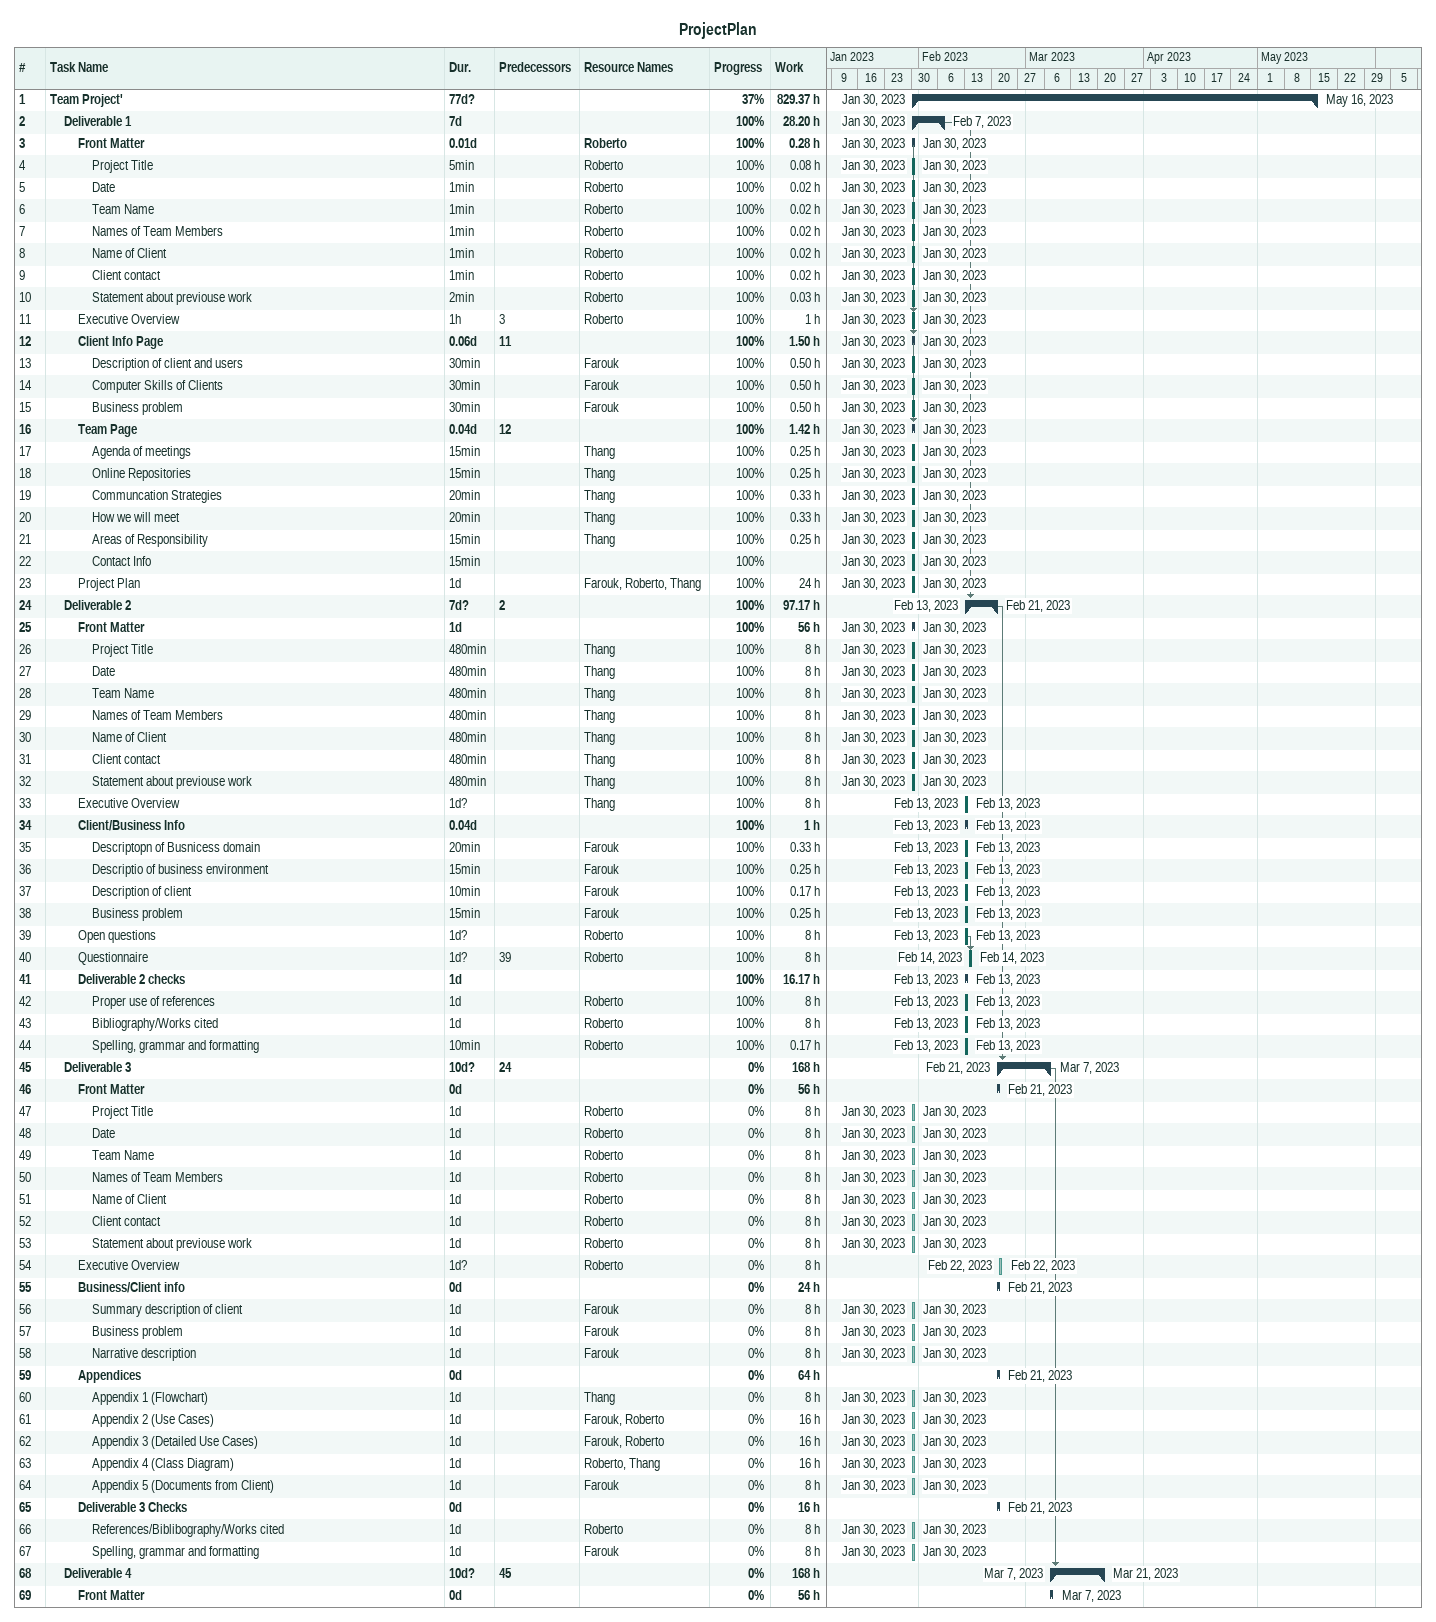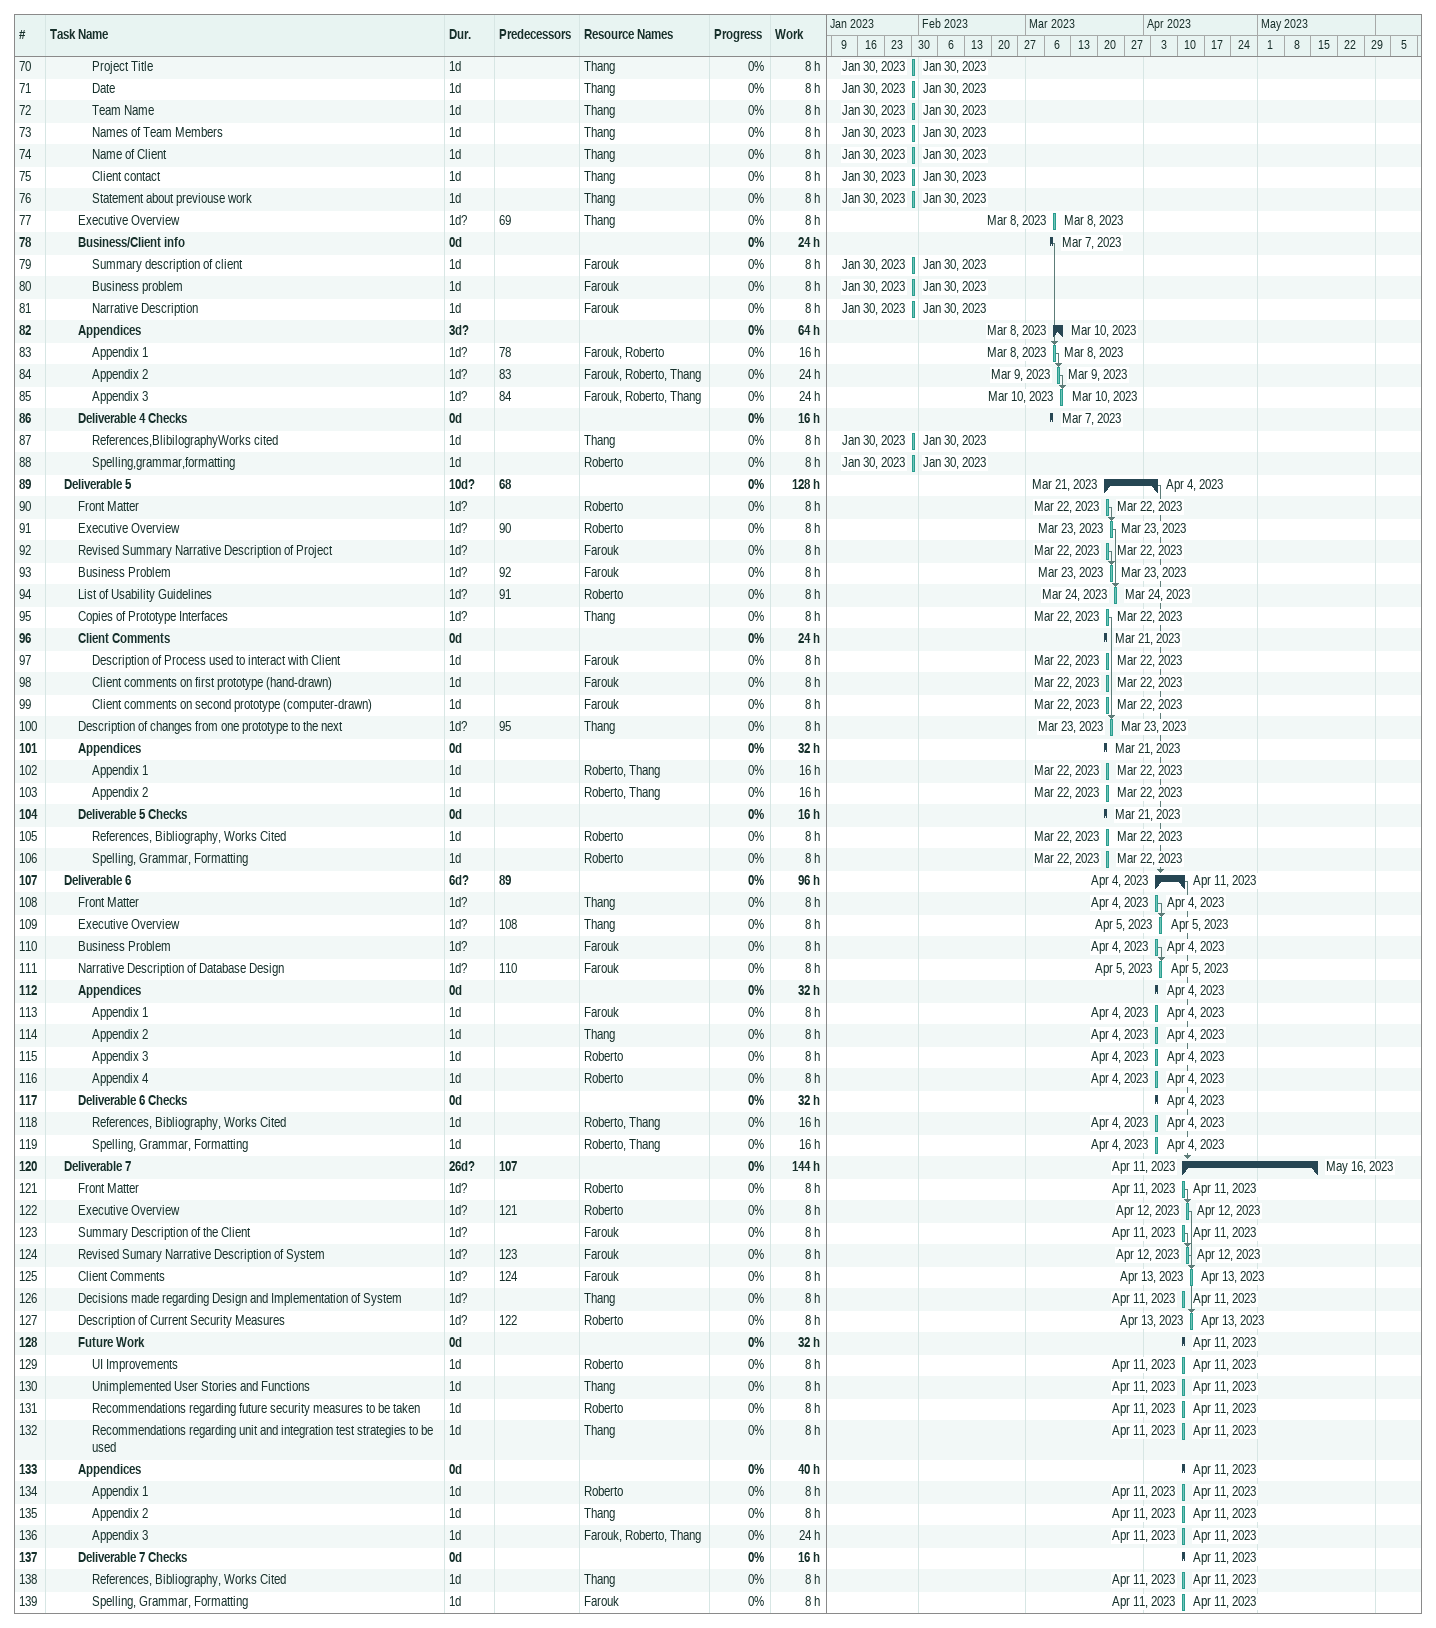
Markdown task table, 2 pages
ProjectPlan

| ID | Level | Task | Duration | Start | Finish | Predecessors | Resources | % complete | Work (h) |
|---|---|---|---|---|---|---|---|---|---|
| 1 | 1 | **Team Project'** | 77d? | 2023-01-30 | 2023-05-16 |  |  | 37 | 829.37 |
| 2 | 2 | **Deliverable 1** | 7d | 2023-01-30 | 2023-02-07 |  |  | 100 | 28.20 |
| 3 | 3 | **Front Matter** | 0.01d | 2023-01-30 | 2023-01-30 |  | Roberto | 100 | 0.28 |
| 4 | 4 | Project Title | 5min | 2023-01-30 | 2023-01-30 |  | Roberto | 100 | 0.08 |
| 5 | 4 | Date | 1min | 2023-01-30 | 2023-01-30 |  | Roberto | 100 | 0.02 |
| 6 | 4 | Team Name | 1min | 2023-01-30 | 2023-01-30 |  | Roberto | 100 | 0.02 |
| 7 | 4 | Names of Team Members | 1min | 2023-01-30 | 2023-01-30 |  | Roberto | 100 | 0.02 |
| 8 | 4 | Name of Client | 1min | 2023-01-30 | 2023-01-30 |  | Roberto | 100 | 0.02 |
| 9 | 4 | Client contact | 1min | 2023-01-30 | 2023-01-30 |  | Roberto | 100 | 0.02 |
| 10 | 4 | Statement about previouse work | 2min | 2023-01-30 | 2023-01-30 |  | Roberto | 100 | 0.03 |
| 11 | 3 | Executive Overview | 1h | 2023-01-30 | 2023-01-30 | 3 | Roberto | 100 | 1 |
| 12 | 3 | **Client Info Page** | 0.06d | 2023-01-30 | 2023-01-30 | 11 |  | 100 | 1.50 |
| 13 | 4 | Description of client and users | 30min | 2023-01-30 | 2023-01-30 |  | Farouk | 100 | 0.50 |
| 14 | 4 | Computer Skills of Clients | 30min | 2023-01-30 | 2023-01-30 |  | Farouk | 100 | 0.50 |
| 15 | 4 | Business problem | 30min | 2023-01-30 | 2023-01-30 |  | Farouk | 100 | 0.50 |
| 16 | 3 | **Team Page** | 0.04d | 2023-01-30 | 2023-01-30 | 12 |  | 100 | 1.42 |
| 17 | 4 | Agenda of meetings | 15min | 2023-01-30 | 2023-01-30 |  | Thang | 100 | 0.25 |
| 18 | 4 | Online Repositories | 15min | 2023-01-30 | 2023-01-30 |  | Thang | 100 | 0.25 |
| 19 | 4 | Communcation Strategies | 20min | 2023-01-30 | 2023-01-30 |  | Thang | 100 | 0.33 |
| 20 | 4 | How we will meet | 20min | 2023-01-30 | 2023-01-30 |  | Thang | 100 | 0.33 |
| 21 | 4 | Areas of Responsibility | 15min | 2023-01-30 | 2023-01-30 |  | Thang | 100 | 0.25 |
| 22 | 4 | Contact Info | 15min | 2023-01-30 | 2023-01-30 |  |  | 100 |  |
| 23 | 3 | Project Plan | 1d | 2023-01-30 | 2023-01-30 |  | Farouk, Roberto, Thang | 100 | 24 |
| 24 | 2 | **Deliverable 2** | 7d? | 2023-02-13 | 2023-02-21 | 2 |  | 100 | 97.17 |
| 25 | 3 | **Front Matter** | 1d | 2023-01-30 | 2023-01-30 |  |  | 100 | 56 |
| 26 | 4 | Project Title | 480min | 2023-01-30 | 2023-01-30 |  | Thang | 100 | 8 |
| 27 | 4 | Date | 480min | 2023-01-30 | 2023-01-30 |  | Thang | 100 | 8 |
| 28 | 4 | Team Name | 480min | 2023-01-30 | 2023-01-30 |  | Thang | 100 | 8 |
| 29 | 4 | Names of Team Members | 480min | 2023-01-30 | 2023-01-30 |  | Thang | 100 | 8 |
| 30 | 4 | Name of Client | 480min | 2023-01-30 | 2023-01-30 |  | Thang | 100 | 8 |
| 31 | 4 | Client contact | 480min | 2023-01-30 | 2023-01-30 |  | Thang | 100 | 8 |
| 32 | 4 | Statement about previouse work | 480min | 2023-01-30 | 2023-01-30 |  | Thang | 100 | 8 |
| 33 | 3 | Executive Overview | 1d? | 2023-02-13 | 2023-02-13 |  | Thang | 100 | 8 |
| 34 | 3 | **Client/Business Info** | 0.04d | 2023-02-13 | 2023-02-13 |  |  | 100 | 1 |
| 35 | 4 | Descriptopn of Busnicess domain | 20min | 2023-02-13 | 2023-02-13 |  | Farouk | 100 | 0.33 |
| 36 | 4 | Descriptio of business environment | 15min | 2023-02-13 | 2023-02-13 |  | Farouk | 100 | 0.25 |
| 37 | 4 | Description of client | 10min | 2023-02-13 | 2023-02-13 |  | Farouk | 100 | 0.17 |
| 38 | 4 | Business problem | 15min | 2023-02-13 | 2023-02-13 |  | Farouk | 100 | 0.25 |
| 39 | 3 | Open questions | 1d? | 2023-02-13 | 2023-02-13 |  | Roberto | 100 | 8 |
| 40 | 3 | Questionnaire | 1d? | 2023-02-14 | 2023-02-14 | 39 | Roberto | 100 | 8 |
| 41 | 3 | **Deliverable 2 checks** | 1d | 2023-02-13 | 2023-02-13 |  |  | 100 | 16.17 |
| 42 | 4 | Proper use of references | 1d | 2023-02-13 | 2023-02-13 |  | Roberto | 100 | 8 |
| 43 | 4 | Bibliography/Works cited | 1d | 2023-02-13 | 2023-02-13 |  | Roberto | 100 | 8 |
| 44 | 4 | Spelling, grammar and formatting | 10min | 2023-02-13 | 2023-02-13 |  | Roberto | 100 | 0.17 |
| 45 | 2 | **Deliverable 3** | 10d? | 2023-02-21 | 2023-03-07 | 24 |  | 0 | 168 |
| 46 | 3 | **Front Matter** | 0d | 2023-02-21 | 2023-02-21 |  |  | 0 | 56 |
| 47 | 4 | Project Title | 1d | 2023-01-30 | 2023-01-30 |  | Roberto | 0 | 8 |
| 48 | 4 | Date | 1d | 2023-01-30 | 2023-01-30 |  | Roberto | 0 | 8 |
| 49 | 4 | Team Name | 1d | 2023-01-30 | 2023-01-30 |  | Roberto | 0 | 8 |
| 50 | 4 | Names of Team Members | 1d | 2023-01-30 | 2023-01-30 |  | Roberto | 0 | 8 |
| 51 | 4 | Name of Client | 1d | 2023-01-30 | 2023-01-30 |  | Roberto | 0 | 8 |
| 52 | 4 | Client contact | 1d | 2023-01-30 | 2023-01-30 |  | Roberto | 0 | 8 |
| 53 | 4 | Statement about previouse work | 1d | 2023-01-30 | 2023-01-30 |  | Roberto | 0 | 8 |
| 54 | 3 | Executive Overview | 1d? | 2023-02-22 | 2023-02-22 |  | Roberto | 0 | 8 |
| 55 | 3 | **Business/Client info** | 0d | 2023-02-21 | 2023-02-21 |  |  | 0 | 24 |
| 56 | 4 | Summary description of client | 1d | 2023-01-30 | 2023-01-30 |  | Farouk | 0 | 8 |
| 57 | 4 | Business problem | 1d | 2023-01-30 | 2023-01-30 |  | Farouk | 0 | 8 |
| 58 | 4 | Narrative description | 1d | 2023-01-30 | 2023-01-30 |  | Farouk | 0 | 8 |
| 59 | 3 | **Appendices** | 0d | 2023-02-21 | 2023-02-21 |  |  | 0 | 64 |
| 60 | 4 | Appendix 1 (Flowchart) | 1d | 2023-01-30 | 2023-01-30 |  | Thang | 0 | 8 |
| 61 | 4 | Appendix 2 (Use Cases) | 1d | 2023-01-30 | 2023-01-30 |  | Farouk, Roberto | 0 | 16 |
| 62 | 4 | Appendix 3 (Detailed Use Cases) | 1d | 2023-01-30 | 2023-01-30 |  | Farouk, Roberto | 0 | 16 |
| 63 | 4 | Appendix 4 (Class Diagram) | 1d | 2023-01-30 | 2023-01-30 |  | Roberto, Thang | 0 | 16 |
| 64 | 4 | Appendix 5 (Documents from Client) | 1d | 2023-01-30 | 2023-01-30 |  | Farouk | 0 | 8 |
| 65 | 3 | **Deliverable 3 Checks** | 0d | 2023-02-21 | 2023-02-21 |  |  | 0 | 16 |
| 66 | 4 | References/Biblibography/Works cited | 1d | 2023-01-30 | 2023-01-30 |  | Roberto | 0 | 8 |
| 67 | 4 | Spelling, grammar and formatting | 1d | 2023-01-30 | 2023-01-30 |  | Farouk | 0 | 8 |
| 68 | 2 | **Deliverable 4** | 10d? | 2023-03-07 | 2023-03-21 | 45 |  | 0 | 168 |
| 69 | 3 | **Front Matter** | 0d | 2023-03-07 | 2023-03-07 |  |  | 0 | 56 |
| 70 | 4 | Project Title | 1d | 2023-01-30 | 2023-01-30 |  | Thang | 0 | 8 |
| 71 | 4 | Date | 1d | 2023-01-30 | 2023-01-30 |  | Thang | 0 | 8 |
| 72 | 4 | Team Name | 1d | 2023-01-30 | 2023-01-30 |  | Thang | 0 | 8 |
| 73 | 4 | Names of Team Members | 1d | 2023-01-30 | 2023-01-30 |  | Thang | 0 | 8 |
| 74 | 4 | Name of Client | 1d | 2023-01-30 | 2023-01-30 |  | Thang | 0 | 8 |
| 75 | 4 | Client contact | 1d | 2023-01-30 | 2023-01-30 |  | Thang | 0 | 8 |
| 76 | 4 | Statement about previouse work | 1d | 2023-01-30 | 2023-01-30 |  | Thang | 0 | 8 |
| 77 | 3 | Executive Overview | 1d? | 2023-03-08 | 2023-03-08 | 69 | Thang | 0 | 8 |
| 78 | 3 | **Business/Client info** | 0d | 2023-03-07 | 2023-03-07 |  |  | 0 | 24 |
| 79 | 4 | Summary description of client | 1d | 2023-01-30 | 2023-01-30 |  | Farouk | 0 | 8 |
| 80 | 4 | Business problem | 1d | 2023-01-30 | 2023-01-30 |  | Farouk | 0 | 8 |
| 81 | 4 | Narrative Description | 1d | 2023-01-30 | 2023-01-30 |  | Farouk | 0 | 8 |
| 82 | 3 | **Appendices** | 3d? | 2023-03-08 | 2023-03-10 |  |  | 0 | 64 |
| 83 | 4 | Appendix 1 | 1d? | 2023-03-08 | 2023-03-08 | 78 | Farouk, Roberto | 0 | 16 |
| 84 | 4 | Appendix 2 | 1d? | 2023-03-09 | 2023-03-09 | 83 | Farouk, Roberto, Thang | 0 | 24 |
| 85 | 4 | Appendix 3 | 1d? | 2023-03-10 | 2023-03-10 | 84 | Farouk, Roberto, Thang | 0 | 24 |
| 86 | 3 | **Deliverable 4 Checks** | 0d | 2023-03-07 | 2023-03-07 |  |  | 0 | 16 |
| 87 | 4 | References,BlibilographyWorks cited | 1d | 2023-01-30 | 2023-01-30 |  | Thang | 0 | 8 |
| 88 | 4 | Spelling,grammar,formatting | 1d | 2023-01-30 | 2023-01-30 |  | Roberto | 0 | 8 |
| 89 | 2 | **Deliverable 5** | 10d? | 2023-03-21 | 2023-04-04 | 68 |  | 0 | 128 |
| 90 | 3 | Front Matter | 1d? | 2023-03-22 | 2023-03-22 |  | Roberto | 0 | 8 |
| 91 | 3 | Executive Overview | 1d? | 2023-03-23 | 2023-03-23 | 90 | Roberto | 0 | 8 |
| 92 | 3 | Revised Summary Narrative Description of Project | 1d? | 2023-03-22 | 2023-03-22 |  | Farouk | 0 | 8 |
| 93 | 3 | Business Problem | 1d? | 2023-03-23 | 2023-03-23 | 92 | Farouk | 0 | 8 |
| 94 | 3 | List of Usability Guidelines | 1d? | 2023-03-24 | 2023-03-24 | 91 | Roberto | 0 | 8 |
| 95 | 3 | Copies of Prototype Interfaces | 1d? | 2023-03-22 | 2023-03-22 |  | Thang | 0 | 8 |
| 96 | 3 | **Client Comments** | 0d | 2023-03-21 | 2023-03-21 |  |  | 0 | 24 |
| 97 | 4 | Description of Process used to interact with Client | 1d | 2023-03-22 | 2023-03-22 |  | Farouk | 0 | 8 |
| 98 | 4 | Client comments on first prototype (hand-drawn) | 1d | 2023-03-22 | 2023-03-22 |  | Farouk | 0 | 8 |
| 99 | 4 | Client comments on second prototype (computer-drawn) | 1d | 2023-03-22 | 2023-03-22 |  | Farouk | 0 | 8 |
| 100 | 3 | Description of changes from one prototype to the next | 1d? | 2023-03-23 | 2023-03-23 | 95 | Thang | 0 | 8 |
| 101 | 3 | **Appendices** | 0d | 2023-03-21 | 2023-03-21 |  |  | 0 | 32 |
| 102 | 4 | Appendix 1 | 1d | 2023-03-22 | 2023-03-22 |  | Roberto, Thang | 0 | 16 |
| 103 | 4 | Appendix 2 | 1d | 2023-03-22 | 2023-03-22 |  | Roberto, Thang | 0 | 16 |
| 104 | 3 | **Deliverable 5 Checks** | 0d | 2023-03-21 | 2023-03-21 |  |  | 0 | 16 |
| 105 | 4 | References, Bibliography, Works Cited | 1d | 2023-03-22 | 2023-03-22 |  | Roberto | 0 | 8 |
| 106 | 4 | Spelling, Grammar, Formatting | 1d | 2023-03-22 | 2023-03-22 |  | Roberto | 0 | 8 |
| 107 | 2 | **Deliverable 6** | 6d? | 2023-04-04 | 2023-04-11 | 89 |  | 0 | 96 |
| 108 | 3 | Front Matter | 1d? | 2023-04-04 | 2023-04-04 |  | Thang | 0 | 8 |
| 109 | 3 | Executive Overview | 1d? | 2023-04-05 | 2023-04-05 | 108 | Thang | 0 | 8 |
| 110 | 3 | Business Problem | 1d? | 2023-04-04 | 2023-04-04 |  | Farouk | 0 | 8 |
| 111 | 3 | Narrative Description of Database Design | 1d? | 2023-04-05 | 2023-04-05 | 110 | Farouk | 0 | 8 |
| 112 | 3 | **Appendices** | 0d | 2023-04-04 | 2023-04-04 |  |  | 0 | 32 |
| 113 | 4 | Appendix 1 | 1d | 2023-04-04 | 2023-04-04 |  | Farouk | 0 | 8 |
| 114 | 4 | Appendix 2 | 1d | 2023-04-04 | 2023-04-04 |  | Thang | 0 | 8 |
| 115 | 4 | Appendix 3 | 1d | 2023-04-04 | 2023-04-04 |  | Roberto | 0 | 8 |
| 116 | 4 | Appendix 4 | 1d | 2023-04-04 | 2023-04-04 |  | Roberto | 0 | 8 |
| 117 | 3 | **Deliverable 6 Checks** | 0d | 2023-04-04 | 2023-04-04 |  |  | 0 | 32 |
| 118 | 4 | References, Bibliography, Works Cited | 1d | 2023-04-04 | 2023-04-04 |  | Roberto, Thang | 0 | 16 |
| 119 | 4 | Spelling, Grammar, Formatting | 1d | 2023-04-04 | 2023-04-04 |  | Roberto, Thang | 0 | 16 |
| 120 | 2 | **Deliverable 7** | 26d? | 2023-04-11 | 2023-05-16 | 107 |  | 0 | 144 |
| 121 | 3 | Front Matter | 1d? | 2023-04-11 | 2023-04-11 |  | Roberto | 0 | 8 |
| 122 | 3 | Executive Overview | 1d? | 2023-04-12 | 2023-04-12 | 121 | Roberto | 0 | 8 |
| 123 | 3 | Summary Description of the Client | 1d? | 2023-04-11 | 2023-04-11 |  | Farouk | 0 | 8 |
| 124 | 3 | Revised Sumary Narrative Description of System | 1d? | 2023-04-12 | 2023-04-12 | 123 | Farouk | 0 | 8 |
| 125 | 3 | Client Comments | 1d? | 2023-04-13 | 2023-04-13 | 124 | Farouk | 0 | 8 |
| 126 | 3 | Decisions made regarding Design and Implementation of System | 1d? | 2023-04-11 | 2023-04-11 |  | Thang | 0 | 8 |
| 127 | 3 | Description of Current Security Measures | 1d? | 2023-04-13 | 2023-04-13 | 122 | Roberto | 0 | 8 |
| 128 | 3 | **Future Work** | 0d | 2023-04-11 | 2023-04-11 |  |  | 0 | 32 |
| 129 | 4 | UI Improvements | 1d | 2023-04-11 | 2023-04-11 |  | Roberto | 0 | 8 |
| 130 | 4 | Unimplemented User Stories and Functions | 1d | 2023-04-11 | 2023-04-11 |  | Thang | 0 | 8 |
| 131 | 4 | Recommendations regarding future security measures to be taken | 1d | 2023-04-11 | 2023-04-11 |  | Roberto | 0 | 8 |
| 132 | 4 | Recommendations regarding unit and integration test strategies to be used | 1d | 2023-04-11 | 2023-04-11 |  | Thang | 0 | 8 |
| 133 | 3 | **Appendices** | 0d | 2023-04-11 | 2023-04-11 |  |  | 0 | 40 |
| 134 | 4 | Appendix 1 | 1d | 2023-04-11 | 2023-04-11 |  | Roberto | 0 | 8 |
| 135 | 4 | Appendix 2 | 1d | 2023-04-11 | 2023-04-11 |  | Thang | 0 | 8 |
| 136 | 4 | Appendix 3 | 1d | 2023-04-11 | 2023-04-11 |  | Farouk, Roberto, Thang | 0 | 24 |
| 137 | 3 | **Deliverable 7 Checks** | 0d | 2023-04-11 | 2023-04-11 |  |  | 0 | 16 |
| 138 | 4 | References, Bibliography, Works Cited | 1d | 2023-04-11 | 2023-04-11 |  | Thang | 0 | 8 |
| 139 | 4 | Spelling, Grammar, Formatting | 1d | 2023-04-11 | 2023-04-11 |  | Farouk | 0 | 8 |
